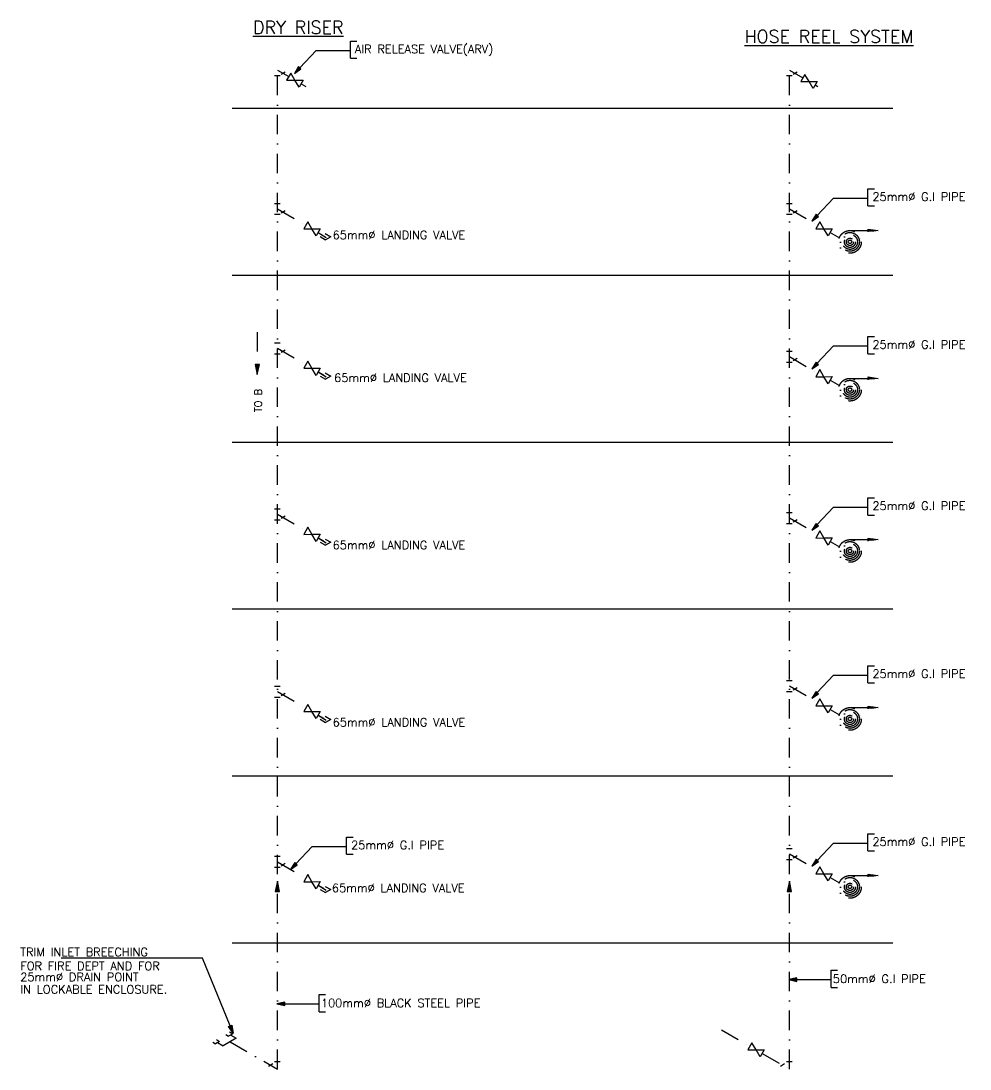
# Model space of a CAD drawing. Extents: x 3065113 to 6433189, y 628544 to 1322066.
# Drawn here: x 3113717 to 3130775, y 733980 to 752819 of the extents above; entities that cross this region are included whole.
import ezdxf

# ---------------------------------------------------------------- set-up
doc = ezdxf.new("R2010")
doc.units = 0
doc.header["$LTSCALE"] = 700
doc.header["$MEASUREMENT"] = 0
doc.linetypes.add('DASHDOT', pattern=[1, 0.5, -0.25, 0, -0.25])
for name, color, linetype in [('DRAINGE', 6, 'CONTINUOUS'), ('W-SUPPLY', 4, 'DASHDOT'), ('WAT-TXT', 8, 'CONTINUOUS')]:
    doc.layers.add(name, color=color, linetype=linetype)
doc.styles.add('ROMANC', font='ROMANC', dxfattribs={"height": 0.2})

msp = doc.modelspace()

# ---------------------------------------------------------------- linework, layer by layer
at = {"layer": 'DRAINGE', "color": 4, "linetype": 'Continuous', "flags": 128}
for points in [[(3118639, 751753), (3118565, 751880), (3118492, 751752)], [(3127881, 751731), (3127806, 751858), (3127733, 751730)], [(3118639, 751753), (3118786, 751755), (3118714, 751626)], [(3127881, 751731), (3128028, 751732), (3127955, 751604)], [(3118946, 749082), (3118872, 749209), (3118799, 749081)], [(3118946, 749082), (3119093, 749083), (3119021, 748955)], [(3128148, 749082), (3128074, 749209), (3128001, 749081)], [(3128148, 749082), (3128295, 749083), (3128223, 748955)], [(3118946, 746576), (3118872, 746703), (3118799, 746575)], [(3118946, 746576), (3119093, 746577), (3119021, 746449)], [(3128148, 746425), (3128074, 746552), (3128001, 746424)], [(3128148, 746425), (3128295, 746426), (3128223, 746298)], [(3118946, 743592), (3118872, 743719), (3118799, 743591)], [(3118946, 743592), (3119093, 743593), (3119021, 743465)], [(3128148, 743526), (3128074, 743653), (3128001, 743525)], [(3128148, 743526), (3128295, 743527), (3128223, 743399)], [(3128148, 740507), (3128074, 740634), (3128001, 740506)], [(3118946, 740406), (3118872, 740533), (3118799, 740405)], [(3118946, 740406), (3119093, 740407), (3119021, 740279)], [(3128148, 740507), (3128295, 740508), (3128223, 740380)], [(3128148, 737488), (3128074, 737615), (3128001, 737487)], [(3118946, 737347), (3118872, 737474), (3118799, 737346)], [(3118946, 737347), (3119093, 737348), (3119021, 737220)], [(3128148, 737488), (3128295, 737489), (3128223, 737361)], [(3126928, 734325), (3126853, 734452), (3126780, 734324)], [(3126928, 734325), (3127075, 734326), (3127002, 734198)]]:
    msp.add_lwpolyline(points, close=True, dxfattribs=at)
at = {"layer": 'W-SUPPLY'}
for p, q in [((3118325, 733980), (3118325, 751936)), ((3118325, 751936), (3118529, 751818)), ((3118466, 751901), (3118391, 751858)), ((3127527, 733980), (3127527, 751936)), ((3127527, 751936), (3127771, 751795)), ((3127668, 751901), (3127593, 751858)), ((3118276, 751837), (3118375, 751837)), ((3118750, 751691), (3118836, 751641)), ((3127478, 751837), (3127577, 751837)), ((3127992, 751668), (3128038, 751641)), ((3118276, 749539), (3118375, 749539)), ((3118325, 749442), (3118836, 749147)), ((3118466, 749407), (3118391, 749364)), ((3127478, 749539), (3127577, 749539)), ((3127527, 749442), (3128038, 749147)), ((3127668, 749407), (3127593, 749364)), ((3118276, 749343), (3118375, 749343)), ((3127478, 749343), (3127577, 749343)), ((3119057, 749019), (3119200, 748929)), ((3119093, 748943), (3119191, 748887)), ((3119186, 748997), (3119284, 748940)), ((3119284, 748940), (3119191, 748887)), ((3128259, 749019), (3128427, 748922)), ((3117965, 747227), (3117965, 746644)), ((3118276, 747033), (3118375, 747033)), ((3118276, 746837), (3118375, 746837)), ((3118325, 746936), (3118836, 746641)), ((3118466, 746901), (3118391, 746858)), ((3127478, 746882), (3127577, 746882)), ((3127527, 746785), (3128038, 746490)), ((3127478, 746686), (3127577, 746686)), ((3127668, 746750), (3127593, 746707)), ((3119057, 746513), (3119152, 746459)), ((3119057, 746513), (3119200, 746423)), ((3119093, 746437), (3119191, 746381)), ((3119186, 746491), (3119284, 746434)), ((3119284, 746434), (3119191, 746381)), ((3128259, 746362), (3128427, 746265)), ((3118276, 744049), (3118375, 744049)), ((3118325, 743952), (3118836, 743657)), ((3127478, 743983), (3127577, 743983)), ((3118276, 743853), (3118375, 743853)), ((3118466, 743917), (3118391, 743874)), ((3127478, 743787), (3127577, 743787)), ((3127527, 743886), (3128038, 743591)), ((3127668, 743851), (3127593, 743808)), ((3119057, 743529), (3119152, 743475)), ((3119057, 743529), (3119200, 743439)), ((3119093, 743453), (3119191, 743397)), ((3119186, 743507), (3119284, 743450)), ((3119284, 743450), (3119191, 743397)), ((3128259, 743463), (3128427, 743366)), ((3127478, 740964), (3127577, 740964)), ((3118276, 740863), (3118375, 740863)), ((3118325, 740766), (3118836, 740471)), ((3127478, 740768), (3127577, 740768)), ((3127527, 740867), (3128038, 740572)), ((3127668, 740832), (3127593, 740789)), ((3118276, 740667), (3118375, 740667)), ((3118466, 740731), (3118391, 740688)), ((3128259, 740444), (3128427, 740347)), ((3119057, 740343), (3119152, 740289)), ((3119057, 740343), (3119200, 740253)), ((3119093, 740267), (3119191, 740211)), ((3119186, 740321), (3119284, 740264)), ((3119284, 740264), (3119191, 740211)), ((3127478, 737945), (3127577, 737945)), ((3118276, 737804), (3118375, 737804)), ((3127478, 737749), (3127577, 737749)), ((3127527, 737848), (3128038, 737553)), ((3127668, 737813), (3127593, 737770)), ((3118276, 737608), (3118375, 737608)), ((3118325, 737707), (3118836, 737412)), ((3118466, 737672), (3118391, 737629)), ((3128259, 737425), (3128427, 737328)), ((3119057, 737284), (3119152, 737230)), ((3119057, 737284), (3119200, 737194)), ((3119093, 737208), (3119191, 737152)), ((3119186, 737262), (3119284, 737205)), ((3119284, 737205), (3119191, 737152)), ((3117585, 734534), (3117350, 734398)), ((3117398, 734599), (3117448, 734570)), ((3117523, 734613), (3117448, 734570)), ((3117466, 734646), (3117523, 734613)), ((3117486, 734591), (3117585, 734534)), ((3126306, 734685), (3126818, 734390)), ((3117163, 734463), (3117213, 734434)), ((3117288, 734477), (3117213, 734434)), ((3117230, 734510), (3117288, 734477)), ((3117251, 734455), (3117350, 734398)), ((3117475, 734471), (3118325, 733980)), ((3127039, 734262), (3127527, 733980)), ((3118241, 734072), (3118167, 734028)), ((3118276, 734117), (3118375, 734117)), ((3127443, 734072), (3127369, 734028)), ((3127478, 734117), (3127577, 734117))]:
    msp.add_line(p, q, dxfattribs=at)
at = {"layer": 'W-SUPPLY', "color": 5}
for p, q in [((3128617, 749052), (3128942, 749052)), ((3128617, 746395), (3128942, 746395)), ((3128617, 743496), (3128942, 743496)), ((3128617, 740477), (3128942, 740477)), ((3128617, 737458), (3128942, 737458))]:
    msp.add_line(p, q, dxfattribs=at)
at = {"layer": 'W-SUPPLY', "color": 5, "flags": 128}
for points in [[(3128942, 749027), (3128942, 749078), (3129125, 749052)], [(3128942, 746370), (3128942, 746421), (3129125, 746395)], [(3128942, 743471), (3128942, 743522), (3129125, 743496)], [(3128942, 740452), (3128942, 740503), (3129125, 740477)], [(3128942, 737433), (3128942, 737484), (3129125, 737458)]]:
    msp.add_lwpolyline(points, close=True, dxfattribs=at)
at = {"layer": 'W-SUPPLY'}
for points in [[(3117965, 746462), (3118005, 746644), (3117925, 746644)], [(3118325, 737355), (3118285, 737173), (3118365, 737173)], [(3127527, 737355), (3127487, 737173), (3127567, 737173)]]:
    msp.add_lwpolyline(points, close=True, dxfattribs=at)
at = {"layer": 'W-SUPPLY', "color": 5}
for centre, radius in [((3128617, 748848), 204), ((3128617, 748848), 169), ((3128617, 748848), 135), ((3128617, 748848), 100), ((3128617, 748848), 65.7), ((3128617, 748848), 31.1), ((3128617, 746191), 204), ((3128617, 746191), 169), ((3128617, 746191), 135), ((3128617, 746191), 100), ((3128617, 746191), 65.7), ((3128617, 746191), 31.1), ((3128617, 743292), 204), ((3128617, 743292), 169), ((3128617, 743292), 135), ((3128617, 743292), 100), ((3128617, 743292), 65.7), ((3128617, 743292), 31.1), ((3128617, 740273), 204), ((3128617, 740273), 169), ((3128617, 740273), 135), ((3128617, 740273), 100), ((3128617, 740273), 65.7), ((3128617, 740273), 31.1), ((3128617, 737254), 204), ((3128617, 737254), 169), ((3128617, 737254), 135), ((3128617, 737254), 100), ((3128617, 737254), 65.7), ((3128617, 737254), 31.1)]:
    msp.add_circle(centre, radius, dxfattribs=at)
for points in [[(3128942, 749078), (3128942, 749027), (3129125, 749052)], [(3128942, 746421), (3128942, 746370), (3129125, 746395)], [(3128942, 743522), (3128942, 743471), (3129125, 743496)], [(3128942, 740503), (3128942, 740452), (3129125, 740477)], [(3128942, 737484), (3128942, 737433), (3129125, 737458)]]:
    msp.add_solid(points, dxfattribs=at)
at = {"layer": 'W-SUPPLY'}
for points in [[(3118005, 746644), (3117925, 746644), (3117965, 746462)], [(3118285, 737173), (3118365, 737173), (3118325, 737355)], [(3127487, 737173), (3127567, 737173), (3127527, 737355)]]:
    msp.add_solid(points, dxfattribs=at)
at = {"layer": 'WAT-TXT', "color": 7}
for p, q in [((3119637, 752148), (3119637, 752458)), ((3119637, 752458), (3119756, 752458)), ((3118727, 751977), (3119020, 752290)), ((3119020, 752290), (3119637, 752290)), ((3119637, 752148), (3119756, 752148)), ((3117514, 751249), (3129388, 751249)), ((3128940, 749494), (3128940, 749804)), ((3128940, 749804), (3129059, 749804)), ((3128030, 749323), (3128323, 749636)), ((3128323, 749636), (3128940, 749636)), ((3128940, 749494), (3129059, 749494)), ((3117514, 748249), (3129388, 748249)), ((3128940, 746837), (3128940, 747147)), ((3128940, 747147), (3129059, 747147)), ((3128030, 746666), (3128323, 746979)), ((3128323, 746979), (3128940, 746979)), ((3128940, 746837), (3129059, 746837)), ((3117514, 745249), (3129388, 745249)), ((3128940, 743938), (3128940, 744248)), ((3128940, 744248), (3129059, 744248)), ((3128030, 743767), (3128323, 744080)), ((3128323, 744080), (3128940, 744080)), ((3128940, 743938), (3129059, 743938)), ((3117514, 742249), (3129388, 742249)), ((3128940, 740919), (3128940, 741229)), ((3128940, 741229), (3129059, 741229)), ((3128030, 740748), (3128323, 741061)), ((3128323, 741061), (3128940, 741061)), ((3128940, 740919), (3129059, 740919)), ((3117514, 739249), (3129388, 739249)), ((3119570, 737840), (3119570, 738150)), ((3119570, 738150), (3119689, 738150)), ((3128940, 737900), (3128940, 738210)), ((3128940, 738210), (3129059, 738210)), ((3118660, 737669), (3118953, 737982)), ((3118953, 737982), (3119570, 737982)), ((3128030, 737729), (3128323, 738042)), ((3128323, 738042), (3128940, 738042)), ((3119570, 737840), (3119689, 737840)), ((3128940, 737900), (3129059, 737900)), ((3117514, 736249), (3129388, 736249)), ((3116979, 735972), (3114439, 735972)), ((3117476, 734754), (3116979, 735972)), ((3128276, 735445), (3128276, 735755)), ((3128276, 735755), (3128395, 735755)), ((3127660, 735587), (3128276, 735587)), ((3119074, 735010), (3119074, 735320)), ((3119074, 735320), (3119193, 735320)), ((3128276, 735445), (3128395, 735445)), ((3118458, 735152), (3119074, 735152)), ((3119074, 735010), (3119193, 735010))]:
    msp.add_line(p, q, dxfattribs=at)
for points in [[(3118631, 751875), (3118749, 751956), (3118704, 751998)], [(3127934, 749221), (3128052, 749302), (3128007, 749344)], [(3127934, 746564), (3128052, 746645), (3128007, 746687)], [(3127934, 743665), (3128052, 743746), (3128007, 743788)], [(3127934, 740646), (3128052, 740727), (3128007, 740769)], [(3127934, 737627), (3128052, 737708), (3128007, 737750)], [(3118564, 737567), (3118682, 737648), (3118637, 737690)], [(3127519, 735587), (3127660, 735556), (3127660, 735618)], [(3118317, 735152), (3118458, 735121), (3118458, 735183)], [(3117529, 734624), (3117448, 734742), (3117505, 734766)]]:
    msp.add_lwpolyline(points, close=True, dxfattribs=at)
for points in [[(3118749, 751956), (3118704, 751998), (3118631, 751875)], [(3128052, 749302), (3128007, 749344), (3127934, 749221)], [(3128052, 746645), (3128007, 746687), (3127934, 746564)], [(3128052, 743746), (3128007, 743788), (3127934, 743665)], [(3128052, 740727), (3128007, 740769), (3127934, 740646)], [(3128052, 737708), (3128007, 737750), (3127934, 737627)], [(3118682, 737648), (3118637, 737690), (3118564, 737567)], [(3127660, 735556), (3127660, 735618), (3127519, 735587)], [(3118458, 735121), (3118458, 735183), (3118317, 735152)], [(3117448, 734742), (3117505, 734766), (3117529, 734624)]]:
    msp.add_solid(points, dxfattribs=at)

# ---------------------------------------------------------------- texts
at = {"layer": 'WAT-TXT', "color": 7, "style": 'ROMANC'}
for s, height, p in [('%%UDRY RISER', 230, (3117887, 752589)), ('%%UHOSE REEL SYSTEM', 230, (3126721, 752424)), ('AIR RELEASE VALVE(ARV)', 150, (3119717, 752239)), ('25mm%%c G.I PIPE', 150, (3129020, 749585)), ('65mm%%c LANDING VALVE', 150, (3119318, 748897)), ('25mm%%c G.I PIPE', 150, (3129020, 746928)), ('65mm%%c LANDING VALVE', 150, (3119345, 746330)), ('25mm%%c G.I PIPE', 150, (3129020, 744029)), ('65mm%%c LANDING VALVE', 150, (3119318, 743324)), ('25mm%%c G.I PIPE', 150, (3129020, 741010)), ('65mm%%c LANDING VALVE', 150, (3119318, 740138)), ('25mm%%c G.I PIPE', 150, (3129020, 737991)), ('25mm%%c G.I PIPE', 150, (3119650, 737931)), ('65mm%%c LANDING VALVE', 150, (3119305, 737160)), ('TRIM INLET BREECHING', 150, (3113704, 736007)), ('FOR FIRE DEPT AND FOR', 150, (3113704, 735759)), ('25mm%%c DRAIN POINT', 150, (3113704, 735560)), ('50mm%%c G.I PIPE', 150, (3128309, 735527)), ('IN LOCKABLE ENCLOSURE.', 150, (3113704, 735336)), ('100mm%%c BLACK STEEL PIPE', 150, (3119107, 735092))]:
    msp.add_text(s, height=height, dxfattribs=at).set_placement(p)
msp.add_text('TO B', height=130, rotation=90, dxfattribs=at).set_placement((3118044, 745785))

doc.saveas('drawing.dxf')
